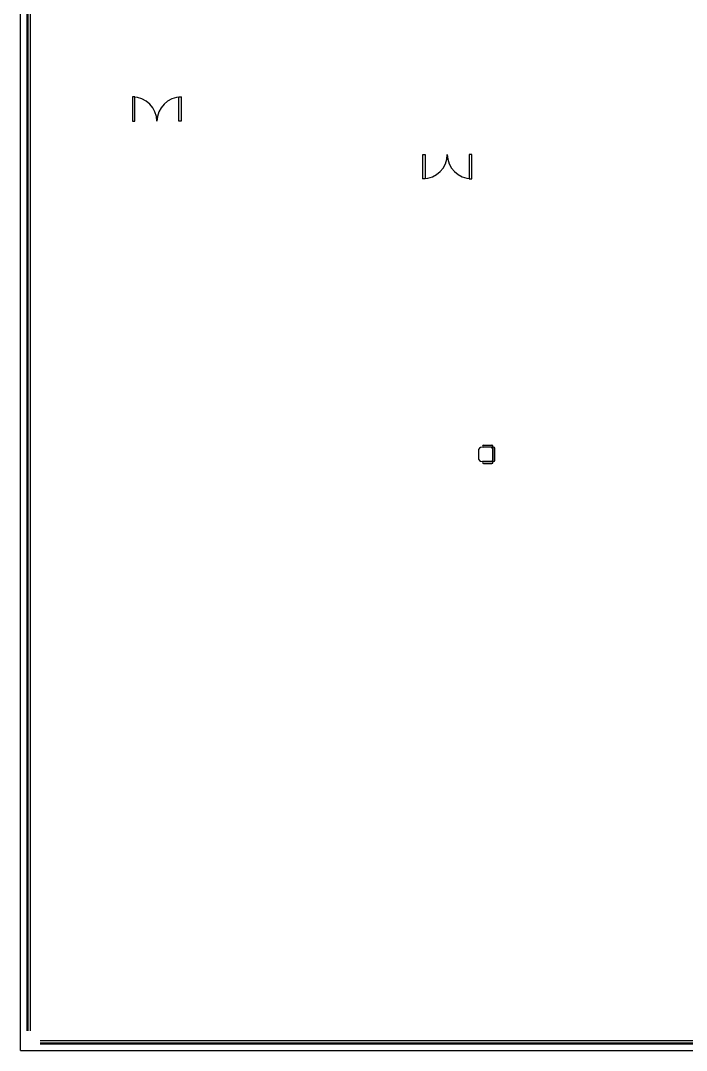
# Model space of a CAD drawing. Header units: feet. Extents: x 200 to 992, y 45 to 257.
# Drawn here: x 734.8 to 802.9, y 45.2 to 150.6 of the extents above; entities that cross this region are included whole.
import ezdxf

# ---------------------------------------------------------------- set-up
doc = ezdxf.new("R2010")
doc.units = ezdxf.units.FT
doc.header["$MEASUREMENT"] = 0
for name, color, linetype in [('furniture', 120, 'Continuous'), ('inner walls', 1, 'Continuous'), ('wall', 24, 'Continuous'), ('windows', 241, 'Continuous')]:
    doc.layers.add(name, color=color, linetype=linetype)

msp = doc.modelspace()

# ---------------------------------------------------------------- linework, layer by layer
at = {"layer": 'furniture'}
for points in [[(781.63768, 106.53078), (781.63768, 105.82528)], [(783.03208, 106.90428), (782.01118, 106.90428)], [(783.03208, 106.90428), (782.05268, 106.90428)], [(782.15228, 107.10348), (783.03208, 107.10348)], [(783.13168, 106.80468), (783.13168, 105.55138)], [(783.13168, 105.55138), (783.13168, 106.80468)], [(783.33088, 105.55138), (783.33088, 106.80468)], [(782.01118, 105.45178), (783.03208, 105.45178)], [(783.03208, 105.45178), (782.05268, 105.45178)], [(782.15228, 105.25258), (783.03208, 105.25258)]]:
    msp.add_lwpolyline(points, dxfattribs=at)
for centre, radius, start, end in [((782.01118, 106.53078), 0.3735, 90, 180), ((782.15228, 107.00388), 0.0996, 90, 270), ((782.89166, 106.66426), 0.24002, 0, 90), ((783.03208, 107.00388), 0.0996, 270, 90), ((783.23128, 106.80468), 0.0996, 0, 180), ((782.01118, 105.82528), 0.3735, 180, 270), ((782.15228, 105.35218), 0.0996, 90, 270), ((782.89166, 105.6918), 0.24002, 270, 0), ((783.03208, 105.35218), 0.0996, 270, 90), ((783.23128, 105.55138), 0.0996, 180, 0)]:
    msp.add_arc(centre, radius, start, end, dxfattribs=at)
at = {"layer": 'inner walls'}
for points in [[(746.51435, 142.74983), (746.26435, 142.74983), (746.26435, 140.24983), (746.51435, 140.24983)], [(751.01435, 142.74983), (751.26435, 142.74983), (751.26435, 140.24983), (751.01435, 140.24983)], [(776.20877, 134.36929), (775.95877, 134.36929), (775.95877, 136.86929), (776.20877, 136.86929)], [(780.70877, 134.36929), (780.95877, 134.36929), (780.95877, 136.86929), (780.70877, 136.86929)]]:
    msp.add_lwpolyline(points, close=True, dxfattribs=at)
at = {"layer": 'inner walls', "linetype": 'ByBlock'}
for centre, start, end in [((746.26435, 140.24983), 0, 90), ((751.26435, 140.24983), 90, 180), ((775.95877, 136.86929), 270, 0), ((780.95877, 136.86929), 180, 270)]:
    msp.add_arc(centre, 2.5, start, end, dxfattribs=at)
at = {"layer": 'wall', "linetype": 'ByBlock'}
for p, q in [((734.829, 45.19807), (734.829, 213.72503)), ((735.829, 47.19807), (735.829, 211.72503)), ((736.829, 46.19807), (990.30235, 46.19807)), ((734.829, 45.19807), (992.30235, 45.19807))]:
    msp.add_line(p, q, dxfattribs=at)
at = {"layer": 'windows', "linetype": 'ByBlock'}
for p, q in [((735.489, 47.19807), (735.489, 211.72503)), ((735.619, 47.19807), (735.619, 211.72503)), ((736.829, 45.98807), (990.30235, 45.98807)), ((736.829, 45.85807), (990.30235, 45.85807))]:
    msp.add_line(p, q, dxfattribs=at)

doc.saveas('drawing.dxf')
